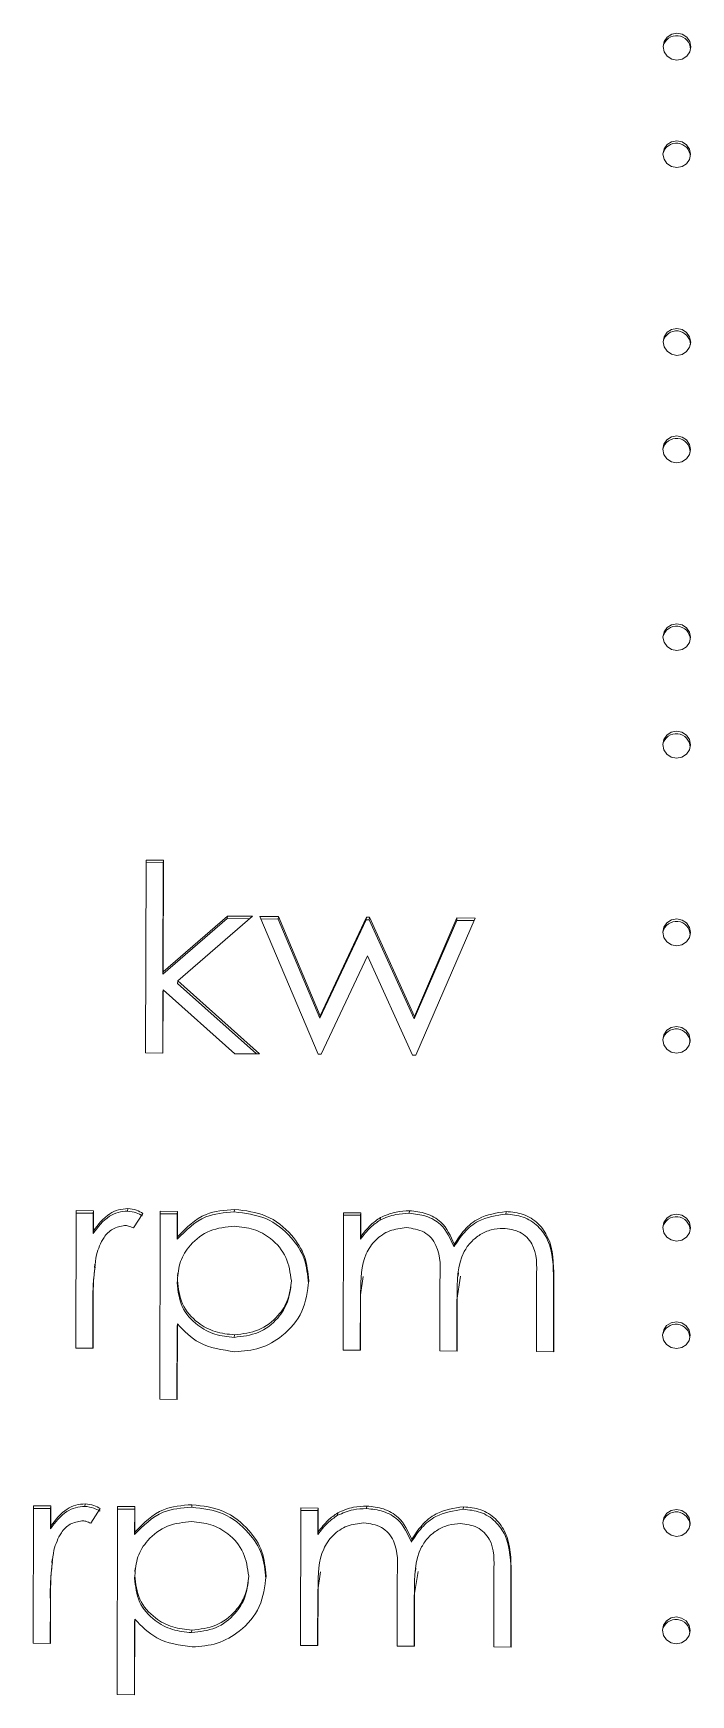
# Model space of a CAD drawing. Extents: x 766778 to 845620, y 133762 to 209800.
# Drawn here: x 788391.48 to 788403.4, y 190708.28 to 190738.37 of the extents above; entities that cross this region are included whole.
import ezdxf

# ---------------------------------------------------------------- set-up
doc = ezdxf.new("R2010")
doc.units = 0
doc.header["$MEASUREMENT"] = 0
doc.layers.get('0').update_dxf_attribs({"color": 1, "linetype": 'CONTINUOUS'})

# ---------------------------------------------------------------- blocks, each defined once
blk = doc.blocks.new('fifui')
at = {"color": 252, "linetype": 'Continuous', "lineweight": 5}
for p, q in [((405121.125, -8271.238), (405121.03, -8271.256)), ((405121.221, -8271.257), (405121.125, -8271.238)), ((405120.894, -8271.387), (405120.875, -8271.48)), ((405120.875, -8271.48), (405120.894, -8271.573)), ((405120.948, -8271.308), (405120.894, -8271.387)), ((405121.03, -8271.256), (405120.948, -8271.308)), ((405121.302, -8271.311), (405121.221, -8271.257)), ((405121.356, -8271.39), (405121.302, -8271.311)), ((405121.375, -8271.483), (405121.356, -8271.39)), ((405121.356, -8271.576), (405121.375, -8271.483)), ((405120.894, -8271.573), (405120.948, -8271.653)), ((405120.948, -8271.653), (405121.03, -8271.706)), ((405121.03, -8271.706), (405121.125, -8271.725)), ((405121.125, -8271.725), (405121.221, -8271.707)), ((405121.221, -8271.707), (405121.302, -8271.655)), ((405121.302, -8271.655), (405121.356, -8271.576)), ((405120.894, -8273.334), (405120.875, -8273.427)), ((405120.948, -8273.255), (405120.894, -8273.334)), ((405121.03, -8273.203), (405120.948, -8273.255)), ((405121.125, -8273.185), (405121.03, -8273.203)), ((405121.221, -8273.204), (405121.125, -8273.185)), ((405121.302, -8273.257), (405121.221, -8273.204)), ((405121.356, -8273.336), (405121.302, -8273.257)), ((405121.375, -8273.43), (405121.356, -8273.336)), ((405120.875, -8273.427), (405120.894, -8273.52)), ((405120.894, -8273.52), (405120.948, -8273.599)), ((405120.948, -8273.599), (405121.03, -8273.652)), ((405121.03, -8273.652), (405121.125, -8273.672)), ((405121.125, -8273.672), (405121.221, -8273.654)), ((405121.221, -8273.654), (405121.302, -8273.601)), ((405121.302, -8273.601), (405121.356, -8273.523)), ((405121.356, -8273.523), (405121.375, -8273.43)), ((405120.956, -8276.655), (405120.902, -8276.734)), ((405121.037, -8276.603), (405120.956, -8276.655)), ((405121.133, -8276.585), (405121.037, -8276.603)), ((405121.229, -8276.604), (405121.133, -8276.585)), ((405121.31, -8276.657), (405121.229, -8276.604)), ((405121.364, -8276.737), (405121.31, -8276.657)), ((405120.902, -8276.734), (405120.883, -8276.827)), ((405120.883, -8276.827), (405120.902, -8276.92)), ((405120.902, -8276.92), (405120.956, -8276.999)), ((405121.31, -8277.002), (405121.364, -8276.923)), ((405121.383, -8276.83), (405121.364, -8276.737)), ((405121.364, -8276.923), (405121.383, -8276.83)), ((405120.956, -8276.999), (405121.037, -8277.053)), ((405121.037, -8277.053), (405121.133, -8277.072)), ((405121.133, -8277.072), (405121.229, -8277.054)), ((405121.229, -8277.054), (405121.31, -8277.002)), ((405120.902, -8278.681), (405120.883, -8278.774)), ((405120.956, -8278.602), (405120.902, -8278.681)), ((405121.037, -8278.55), (405120.956, -8278.602)), ((405121.133, -8278.532), (405121.037, -8278.55)), ((405121.229, -8278.551), (405121.133, -8278.532)), ((405121.31, -8278.604), (405121.229, -8278.551)), ((405121.364, -8278.683), (405121.31, -8278.604)), ((405121.383, -8278.777), (405121.364, -8278.683)), ((405120.883, -8278.774), (405120.902, -8278.867)), ((405120.902, -8278.867), (405120.956, -8278.946)), ((405120.956, -8278.946), (405121.037, -8278.999)), ((405121.037, -8278.999), (405121.133, -8279.018)), ((405121.133, -8279.018), (405121.229, -8279.001)), ((405121.229, -8279.001), (405121.31, -8278.948)), ((405121.31, -8278.948), (405121.364, -8278.87)), ((405121.364, -8278.87), (405121.383, -8278.777)), ((405120.91, -8282.081), (405120.891, -8282.174)), ((405120.964, -8282.002), (405120.91, -8282.081)), ((405121.045, -8281.95), (405120.964, -8282.002)), ((405121.141, -8281.932), (405121.045, -8281.95)), ((405121.237, -8281.951), (405121.141, -8281.932)), ((405121.318, -8282.004), (405121.237, -8281.951)), ((405121.372, -8282.084), (405121.318, -8282.004)), ((405120.891, -8282.174), (405120.91, -8282.267)), ((405120.91, -8282.267), (405120.964, -8282.346)), ((405120.964, -8282.346), (405121.045, -8282.4)), ((405121.237, -8282.401), (405121.318, -8282.349)), ((405121.318, -8282.349), (405121.372, -8282.27)), ((405121.391, -8282.177), (405121.372, -8282.084)), ((405121.372, -8282.27), (405121.391, -8282.177)), ((405121.045, -8282.4), (405121.141, -8282.419)), ((405121.141, -8282.419), (405121.237, -8282.401)), ((405121.141, -8283.879), (405121.045, -8283.897)), ((405121.237, -8283.898), (405121.141, -8283.879)), ((405120.91, -8284.028), (405120.891, -8284.121)), ((405120.891, -8284.121), (405120.91, -8284.214)), ((405120.964, -8283.949), (405120.91, -8284.028)), ((405121.045, -8283.897), (405120.964, -8283.949)), ((405121.318, -8283.951), (405121.237, -8283.898)), ((405121.372, -8284.03), (405121.318, -8283.951)), ((405121.391, -8284.124), (405121.372, -8284.03)), ((405121.372, -8284.217), (405121.391, -8284.124)), ((405120.91, -8284.214), (405120.964, -8284.293)), ((405120.964, -8284.293), (405121.045, -8284.346)), ((405121.045, -8284.346), (405121.141, -8284.365)), ((405121.141, -8284.365), (405121.237, -8284.347)), ((405121.237, -8284.347), (405121.318, -8284.295)), ((405121.318, -8284.295), (405121.372, -8284.217)), ((405111.532, -8286.229), (405111.846, -8286.231)), ((405111.532, -8289.723), (405111.532, -8286.229)), ((405111.532, -8286.275), (405111.841, -8286.277)), ((405111.841, -8286.277), (405111.846, -8286.231)), ((405111.841, -8286.277), (405111.841, -8288.297)), ((405111.846, -8286.231), (405111.846, -8288.251)), ((405111.841, -8288.297), (405113.005, -8287.288)), ((405111.846, -8288.251), (405113.01, -8287.242)), ((405113.461, -8287.245), (405112.111, -8288.416)), ((405113.005, -8287.288), (405113.01, -8287.242)), ((405113.005, -8287.288), (405113.409, -8287.291)), ((405113.01, -8287.242), (405113.461, -8287.245)), ((405113.596, -8287.246), (405113.933, -8287.248)), ((405114.655, -8289.742), (405113.596, -8287.246)), ((405113.615, -8287.292), (405113.928, -8287.294)), ((405113.928, -8287.294), (405113.933, -8287.248)), ((405113.928, -8287.294), (405114.689, -8289.089)), ((405113.933, -8287.248), (405114.695, -8289.043)), ((405114.689, -8289.089), (405115.524, -8287.303)), ((405114.695, -8289.043), (405115.529, -8287.258)), ((405115.524, -8287.303), (405115.529, -8287.258)), ((405115.524, -8287.303), (405115.577, -8287.304)), ((405115.529, -8287.258), (405115.583, -8287.258)), ((405115.577, -8287.304), (405115.583, -8287.258)), ((405115.577, -8287.304), (405116.394, -8289.099)), ((405115.583, -8287.258), (405116.399, -8289.053)), ((405116.394, -8289.099), (405117.163, -8287.313)), ((405116.399, -8289.053), (405117.168, -8287.267)), ((405117.498, -8287.269), (405116.429, -8289.752)), ((405117.163, -8287.313), (405117.168, -8287.267)), ((405117.163, -8287.313), (405117.478, -8287.315)), ((405117.168, -8287.267), (405117.498, -8287.269)), ((405120.918, -8287.428), (405120.899, -8287.521)), ((405120.972, -8287.349), (405120.918, -8287.428)), ((405121.053, -8287.297), (405120.972, -8287.349)), ((405121.149, -8287.279), (405121.053, -8287.297)), ((405121.245, -8287.298), (405121.149, -8287.279)), ((405121.326, -8287.351), (405121.245, -8287.298)), ((405121.38, -8287.431), (405121.326, -8287.351)), ((405121.399, -8287.524), (405121.38, -8287.431)), ((405120.899, -8287.521), (405120.918, -8287.614)), ((405120.918, -8287.614), (405120.972, -8287.693)), ((405120.972, -8287.693), (405121.053, -8287.747)), ((405121.053, -8287.747), (405121.149, -8287.766)), ((405121.149, -8287.766), (405121.245, -8287.748)), ((405121.245, -8287.748), (405121.326, -8287.695)), ((405121.326, -8287.695), (405121.38, -8287.617)), ((405121.38, -8287.617), (405121.399, -8287.524)), ((405115.547, -8287.956), (405114.713, -8289.742)), ((405116.364, -8289.752), (405115.547, -8287.956)), ((405111.841, -8288.297), (405111.846, -8288.251)), ((405111.841, -8288.624), (405111.846, -8288.578)), ((405111.841, -8288.624), (405111.841, -8289.725)), ((405111.846, -8288.578), (405111.846, -8289.725)), ((405113.145, -8289.733), (405111.846, -8288.578)), ((405112.106, -8288.462), (405112.111, -8288.416)), ((405112.106, -8288.462), (405113.538, -8289.735)), ((405112.111, -8288.416), (405113.596, -8289.735)), ((405114.689, -8289.089), (405114.695, -8289.043)), ((405116.394, -8289.099), (405116.399, -8289.053)), ((405120.972, -8289.296), (405120.918, -8289.375)), ((405121.053, -8289.244), (405120.972, -8289.296)), ((405121.149, -8289.226), (405121.053, -8289.244)), ((405121.245, -8289.245), (405121.149, -8289.226)), ((405121.326, -8289.298), (405121.245, -8289.245)), ((405121.38, -8289.377), (405121.326, -8289.298)), ((405120.918, -8289.375), (405120.899, -8289.468)), ((405120.899, -8289.468), (405120.918, -8289.561)), ((405120.918, -8289.561), (405120.972, -8289.64)), ((405121.326, -8289.642), (405121.38, -8289.564)), ((405121.399, -8289.471), (405121.38, -8289.377)), ((405121.38, -8289.564), (405121.399, -8289.471)), ((405111.846, -8289.725), (405111.532, -8289.723)), ((405113.596, -8289.735), (405113.145, -8289.733)), ((405114.713, -8289.742), (405114.655, -8289.742)), ((405116.429, -8289.752), (405116.364, -8289.752)), ((405120.972, -8289.64), (405121.053, -8289.693)), ((405121.053, -8289.693), (405121.149, -8289.712)), ((405121.149, -8289.712), (405121.245, -8289.694)), ((405121.245, -8289.694), (405121.326, -8289.642)), ((405110.276, -8292.579), (405110.59, -8292.581)), ((405110.276, -8295.069), (405110.276, -8292.579)), ((405110.585, -8292.627), (405110.59, -8292.581)), ((405110.59, -8292.581), (405110.59, -8292.948)), ((405111.209, -8292.587), (405111.214, -8292.541)), ((405111.801, -8292.589), (405112.115, -8292.591)), ((405111.801, -8295.995), (405111.801, -8292.589)), ((405112.11, -8292.636), (405112.115, -8292.591)), ((405112.115, -8292.591), (405112.115, -8293.051)), ((405113.143, -8292.599), (405113.149, -8292.553)), ((405115.121, -8292.609), (405115.435, -8292.61)), ((405115.121, -8295.098), (405115.121, -8292.609)), ((405115.43, -8292.656), (405115.435, -8292.61)), ((405115.435, -8292.61), (405115.435, -8293.043)), ((405116.311, -8292.618), (405116.317, -8292.572)), ((405118.063, -8292.628), (405118.068, -8292.583)), ((405110.276, -8292.625), (405110.585, -8292.627)), ((405110.585, -8292.627), (405110.585, -8292.994)), ((405111.487, -8292.628), (405111.315, -8292.892)), ((405111.801, -8292.634), (405112.11, -8292.636)), ((405112.11, -8292.636), (405112.11, -8293.097)), ((405115.121, -8292.654), (405115.43, -8292.656)), ((405115.43, -8292.656), (405115.43, -8293.089)), ((405115.784, -8292.741), (405115.789, -8292.695)), ((405120.926, -8292.775), (405120.907, -8292.868)), ((405120.907, -8292.868), (405120.926, -8292.961)), ((405120.98, -8292.696), (405120.926, -8292.775)), ((405121.061, -8292.644), (405120.98, -8292.696)), ((405121.157, -8292.626), (405121.061, -8292.644)), ((405121.253, -8292.645), (405121.157, -8292.626)), ((405121.334, -8292.698), (405121.253, -8292.645)), ((405121.388, -8292.778), (405121.334, -8292.698)), ((405121.407, -8292.871), (405121.388, -8292.778)), ((405121.388, -8292.964), (405121.407, -8292.871)), ((405110.585, -8292.994), (405110.59, -8292.948)), ((405112.11, -8293.097), (405112.115, -8293.051)), ((405115.43, -8293.089), (405115.435, -8293.043)), ((405117.125, -8293.224), (405117.13, -8293.178)), ((405120.926, -8292.961), (405120.98, -8293.04)), ((405120.98, -8293.04), (405121.061, -8293.093)), ((405121.061, -8293.093), (405121.157, -8293.113)), ((405121.157, -8293.113), (405121.253, -8293.095)), ((405121.253, -8293.095), (405121.334, -8293.042)), ((405121.334, -8293.042), (405121.388, -8292.964)), ((405110.617, -8293.549), (405110.611, -8293.607)), ((405112.123, -8293.708), (405112.117, -8293.766)), ((405115.478, -8293.767), (405115.43, -8294.098)), ((405115.451, -8293.711), (405115.444, -8293.768)), ((405117.245, -8293.753), (405117.179, -8294.188)), ((405117.206, -8293.695), (405117.2, -8293.752)), ((405118.62, -8295.119), (405118.62, -8293.769)), ((405118.934, -8293.772), (405118.934, -8295.121)), ((405112.11, -8293.887), (405112.115, -8293.841)), ((405114.165, -8294.012), (405114.172, -8293.955)), ((405114.488, -8293.889), (405114.493, -8293.843)), ((405115.43, -8294.098), (405115.43, -8295.1)), ((405115.435, -8294.052), (405115.435, -8295.1)), ((405116.87, -8295.109), (405116.87, -8293.843)), ((405118.928, -8293.818), (405118.928, -8295.121)), ((405110.585, -8294.28), (405110.585, -8295.071)), ((405110.59, -8294.234), (405110.59, -8295.071)), ((405117.179, -8294.188), (405117.179, -8295.11)), ((405117.184, -8294.142), (405117.184, -8295.111)), ((405112.11, -8294.675), (405112.115, -8294.629)), ((405112.11, -8294.675), (405112.11, -8295.997)), ((405112.115, -8294.629), (405112.115, -8295.997)), ((405120.98, -8294.643), (405120.926, -8294.721)), ((405121.061, -8294.591), (405120.98, -8294.643)), ((405121.157, -8294.573), (405121.061, -8294.591)), ((405121.253, -8294.592), (405121.157, -8294.573)), ((405121.334, -8294.645), (405121.253, -8294.592)), ((405121.388, -8294.724), (405121.334, -8294.645)), ((405113.145, -8294.87), (405113.151, -8294.824)), ((405120.926, -8294.721), (405120.907, -8294.814)), ((405120.907, -8294.814), (405120.926, -8294.908)), ((405120.926, -8294.908), (405120.98, -8294.987)), ((405120.98, -8294.987), (405121.061, -8295.04)), ((405121.253, -8295.041), (405121.334, -8294.989)), ((405121.334, -8294.989), (405121.388, -8294.91)), ((405121.407, -8294.817), (405121.388, -8294.724)), ((405121.388, -8294.91), (405121.407, -8294.817)), ((405110.59, -8295.071), (405110.276, -8295.069)), ((405115.435, -8295.1), (405115.121, -8295.098)), ((405117.184, -8295.111), (405116.87, -8295.109)), ((405118.934, -8295.121), (405118.62, -8295.119)), ((405121.061, -8295.04), (405121.157, -8295.059)), ((405121.157, -8295.059), (405121.253, -8295.041)), ((405112.115, -8295.997), (405111.801, -8295.995)), ((405109.514, -8297.928), (405109.828, -8297.93)), ((405109.514, -8300.418), (405109.514, -8297.928)), ((405109.514, -8297.974), (405109.823, -8297.976)), ((405109.823, -8297.976), (405109.828, -8297.93)), ((405109.823, -8297.976), (405109.823, -8298.343)), ((405109.828, -8297.93), (405109.828, -8298.297)), ((405110.446, -8297.936), (405110.452, -8297.89)), ((405110.725, -8297.977), (405110.552, -8298.241)), ((405111.039, -8297.938), (405111.353, -8297.939)), ((405111.039, -8301.344), (405111.039, -8297.938)), ((405111.039, -8297.983), (405111.348, -8297.985)), ((405111.348, -8297.985), (405111.353, -8297.939)), ((405111.348, -8297.985), (405111.348, -8298.446)), ((405111.353, -8297.939), (405111.353, -8298.4)), ((405112.381, -8297.948), (405112.386, -8297.902)), ((405114.358, -8297.957), (405114.672, -8297.959)), ((405114.358, -8300.447), (405114.358, -8297.957)), ((405114.358, -8298.003), (405114.667, -8298.005)), ((405114.667, -8298.005), (405114.672, -8297.959)), ((405114.667, -8298.005), (405114.667, -8298.438)), ((405114.672, -8297.959), (405114.672, -8298.392)), ((405115.549, -8297.967), (405115.554, -8297.921)), ((405117.3, -8297.977), (405117.305, -8297.931)), ((405121.069, -8297.991), (405120.988, -8298.043)), ((405121.165, -8297.973), (405121.069, -8297.991)), ((405121.261, -8297.992), (405121.165, -8297.973)), ((405121.342, -8298.045), (405121.261, -8297.992)), ((405109.823, -8298.343), (405109.828, -8298.297)), ((405115.022, -8298.09), (405115.027, -8298.044)), ((405120.934, -8298.122), (405120.915, -8298.215)), ((405120.915, -8298.215), (405120.934, -8298.308)), ((405120.988, -8298.043), (405120.934, -8298.122)), ((405120.934, -8298.308), (405120.988, -8298.387)), ((405121.396, -8298.124), (405121.342, -8298.045)), ((405121.342, -8298.389), (405121.396, -8298.311)), ((405121.415, -8298.218), (405121.396, -8298.124)), ((405121.396, -8298.311), (405121.415, -8298.218)), ((405111.348, -8298.446), (405111.353, -8298.4)), ((405114.667, -8298.438), (405114.672, -8298.392)), ((405116.362, -8298.573), (405116.368, -8298.527)), ((405120.988, -8298.387), (405121.069, -8298.44)), ((405121.069, -8298.44), (405121.165, -8298.46)), ((405121.165, -8298.46), (405121.261, -8298.442)), ((405121.261, -8298.442), (405121.342, -8298.389)), ((405109.855, -8298.898), (405109.848, -8298.956)), ((405111.348, -8299.236), (405111.353, -8299.19)), ((405111.361, -8299.057), (405111.354, -8299.115)), ((405113.725, -8299.237), (405113.73, -8299.192)), ((405114.715, -8299.116), (405114.667, -8299.447)), ((405114.688, -8299.06), (405114.682, -8299.117)), ((405116.108, -8300.458), (405116.108, -8299.192)), ((405116.483, -8299.102), (405116.416, -8299.537)), ((405116.444, -8299.043), (405116.437, -8299.101)), ((405117.857, -8300.468), (405117.857, -8299.118)), ((405118.166, -8299.167), (405118.166, -8300.47)), ((405118.171, -8299.121), (405118.171, -8300.47)), ((405113.402, -8299.361), (405113.409, -8299.304)), ((405114.667, -8299.447), (405114.667, -8300.449)), ((405114.672, -8299.401), (405114.672, -8300.449)), ((405116.422, -8299.491), (405116.422, -8300.459)), ((405109.823, -8299.629), (405109.823, -8300.42)), ((405109.828, -8299.583), (405109.828, -8300.42)), ((405116.416, -8299.537), (405116.416, -8300.459)), ((405111.348, -8300.024), (405111.353, -8299.978)), ((405111.348, -8300.024), (405111.348, -8301.346)), ((405111.353, -8299.978), (405111.353, -8301.346)), ((405120.934, -8300.068), (405120.915, -8300.161)), ((405120.988, -8299.99), (405120.934, -8300.068)), ((405121.069, -8299.938), (405120.988, -8299.99)), ((405121.165, -8299.92), (405121.069, -8299.938)), ((405121.261, -8299.939), (405121.165, -8299.92)), ((405121.342, -8299.992), (405121.261, -8299.939)), ((405121.396, -8300.071), (405121.342, -8299.992)), ((405121.415, -8300.164), (405121.396, -8300.071)), ((405109.828, -8300.42), (405109.514, -8300.418)), ((405112.383, -8300.219), (405112.388, -8300.173)), ((405120.915, -8300.161), (405120.934, -8300.255)), ((405120.934, -8300.255), (405120.988, -8300.334)), ((405120.988, -8300.334), (405121.069, -8300.387)), ((405121.069, -8300.387), (405121.165, -8300.406)), ((405121.165, -8300.406), (405121.261, -8300.388)), ((405121.261, -8300.388), (405121.342, -8300.336)), ((405121.342, -8300.336), (405121.396, -8300.257)), ((405121.396, -8300.257), (405121.415, -8300.164)), ((405114.672, -8300.449), (405114.358, -8300.447)), ((405116.422, -8300.459), (405116.108, -8300.458)), ((405118.171, -8300.47), (405117.857, -8300.468)), ((405111.353, -8301.346), (405111.039, -8301.344))]:
    blk.add_line(p, q, dxfattribs=at)
for centre, start, end in [((405121.119, -8271.533), 1.0586, 166.7857), ((405121.119, -8273.48), 1.0598, 166.7845), ((405121.127, -8276.88), 1.0586, 166.7857), ((405121.127, -8278.827), 1.0586, 166.7857), ((405121.135, -8282.227), 1.057, 166.7873), ((405121.135, -8284.174), 1.0586, 166.7857), ((405121.143, -8287.574), 1.0598, 166.7845), ((405121.143, -8289.521), 1.057, 166.7873), ((405121.151, -8292.921), 1.0586, 166.7857), ((405121.151, -8294.868), 1.0586, 166.7857), ((405121.159, -8298.268), 1.0586, 166.7857), ((405121.159, -8300.215), 1.0586, 166.7857)]:
    blk.add_arc(centre, 0.251, start, end, dxfattribs=at)
for points, knots in [([(405110.585, -8292.994), (405110.673, -8292.877), (405110.795, -8292.715), (405111.036, -8292.601), (405111.151, -8292.592), (405111.209, -8292.587)], [0, 0, 0, 0, 0.558787, 0.779487, 1, 1, 1, 1]), ([(405110.59, -8292.948), (405110.678, -8292.831), (405110.801, -8292.669), (405111.041, -8292.556), (405111.156, -8292.546), (405111.214, -8292.541)], [0, 0, 0, 0, 0.558795, 0.779481, 1, 1, 1, 1]), ([(405111.209, -8292.587), (405111.263, -8292.594), (405111.36, -8292.606), (405111.445, -8292.653), (405111.482, -8292.674)], [0, 0, 0, 0, 0.559213, 1, 1, 1, 1]), ([(405111.214, -8292.541), (405111.268, -8292.548), (405111.365, -8292.56), (405111.45, -8292.607), (405111.487, -8292.628)], [0, 0, 0, 0, 0.5592805, 1, 1, 1, 1]), ([(405112.11, -8293.097), (405112.269, -8292.935), (405112.554, -8292.644), (405112.963, -8292.613), (405113.143, -8292.599)], [0, 0, 0, 0, 0.558421, 1, 1, 1, 1]), ([(405112.115, -8293.051), (405112.275, -8292.889), (405112.56, -8292.598), (405112.968, -8292.567), (405113.149, -8292.553)], [0, 0, 0, 0, 0.558414, 1, 1, 1, 1]), ([(405113.143, -8292.599), (405113.339, -8292.622), (405113.732, -8292.668), (405114.169, -8293.017), (405114.445, -8293.438), (405114.473, -8293.738), (405114.488, -8293.889)], [0, 0, 0, 0, 0.279625, 0.559433, 0.779705, 1, 1, 1, 1]), ([(405113.149, -8292.553), (405113.345, -8292.576), (405113.737, -8292.622), (405114.174, -8292.971), (405114.45, -8293.392), (405114.479, -8293.693), (405114.493, -8293.843)], [0, 0, 0, 0, 0.279624, 0.559431, 0.779704, 1, 1, 1, 1]), ([(405115.789, -8292.695), (405115.884, -8292.655), (405116.052, -8292.584), (405116.236, -8292.576), (405116.317, -8292.572)], [0, 0, 0, 0, 0.559743, 1, 1, 1, 1]), ([(405116.317, -8292.572), (405116.419, -8292.583), (405116.623, -8292.605), (405116.957, -8292.789), (405117.065, -8293.031), (405117.13, -8293.178)], [0, 0, 0, 0, 0.280812, 0.561506, 1, 1, 1, 1]), ([(405117.13, -8293.178), (405117.188, -8293.087), (405117.304, -8292.906), (405117.612, -8292.652), (405117.895, -8292.609), (405118.068, -8292.583)], [0, 0, 0, 0, 0.281261, 0.562093, 1, 1, 1, 1]), ([(405118.068, -8292.583), (405118.174, -8292.593), (405118.386, -8292.613), (405118.662, -8292.787), (405118.925, -8293.169), (405118.93, -8293.524), (405118.934, -8293.772)], [0, 0, 0, 0, 0.186889, 0.373579, 0.560271, 1, 1, 1, 1]), ([(405111.155, -8292.847), (405111.081, -8292.862), (405110.932, -8292.893), (405110.742, -8293.092), (405110.683, -8293.271), (405110.646, -8293.38)], [0, 0, 0, 0, 0.278331, 0.558763, 1, 1, 1, 1]), ([(405111.315, -8292.892), (405111.286, -8292.879), (405111.235, -8292.856), (405111.179, -8292.849), (405111.155, -8292.847)], [0, 0, 0, 0, 0.560397, 1, 1, 1, 1]), ([(405113.146, -8292.859), (405112.994, -8292.874), (405112.691, -8292.903), (405112.35, -8293.166), (405112.145, -8293.493), (405112.125, -8293.725), (405112.115, -8293.841)], [0, 0, 0, 0, 0.279742, 0.559312, 0.77951, 1, 1, 1, 1]), ([(405114.179, -8293.844), (405114.158, -8293.699), (405114.116, -8293.408), (405113.84, -8293.081), (405113.499, -8292.892), (405113.263, -8292.87), (405113.146, -8292.859)], [0, 0, 0, 0, 0.279389, 0.559096, 0.779513, 1, 1, 1, 1]), ([(405115.43, -8293.089), (405115.486, -8293.015), (405115.587, -8292.882), (405115.724, -8292.784), (405115.784, -8292.741)], [0, 0, 0, 0, 0.560137, 1, 1, 1, 1]), ([(405115.435, -8293.043), (405115.491, -8292.969), (405115.593, -8292.836), (405115.729, -8292.738), (405115.789, -8292.695)], [0, 0, 0, 0, 0.560147, 1, 1, 1, 1]), ([(405116.262, -8292.877), (405116.159, -8292.89), (405115.953, -8292.914), (405115.693, -8293.093), (405115.44, -8293.464), (405115.437, -8293.81), (405115.435, -8294.052)], [0, 0, 0, 0, 0.18654, 0.373354, 0.560129, 1, 1, 1, 1]), ([(405115.784, -8292.741), (405115.879, -8292.701), (405116.047, -8292.63), (405116.231, -8292.622), (405116.311, -8292.618)], [0, 0, 0, 0, 0.559757, 1, 1, 1, 1]), ([(405116.87, -8293.843), (405116.88, -8293.619), (405116.892, -8293.339), (405116.717, -8293.057), (405116.542, -8292.915), (405116.374, -8292.893), (405116.262, -8292.877)], [0, 0, 0, 0, 0.500532, 0.6259, 0.751364, 1, 1, 1, 1]), ([(405116.311, -8292.618), (405116.413, -8292.629), (405116.618, -8292.65), (405116.952, -8292.835), (405117.059, -8293.077), (405117.125, -8293.224)], [0, 0, 0, 0, 0.280814, 0.561513, 1, 1, 1, 1]), ([(405117.125, -8293.224), (405117.183, -8293.133), (405117.299, -8292.952), (405117.606, -8292.698), (405117.89, -8292.655), (405118.063, -8292.628)], [0, 0, 0, 0, 0.281259, 0.562096, 1, 1, 1, 1]), ([(405118.013, -8292.888), (405117.941, -8292.893), (405117.795, -8292.903), (405117.595, -8292.995), (405117.426, -8293.13), (405117.179, -8293.485), (405117.182, -8293.85), (405117.184, -8294.142)], [0, 0, 0, 0, 0.125314, 0.250661, 0.376083, 0.501514, 1, 1, 1, 1]), ([(405118.62, -8293.769), (405118.627, -8293.557), (405118.636, -8293.292), (405118.448, -8293.042), (405118.277, -8292.918), (405118.119, -8292.9), (405118.013, -8292.888)], [0, 0, 0, 0, 0.499443, 0.624934, 0.750561, 1, 1, 1, 1]), ([(405118.063, -8292.628), (405118.169, -8292.638), (405118.381, -8292.659), (405118.657, -8292.833), (405118.92, -8293.215), (405118.925, -8293.57), (405118.928, -8293.818)], [0, 0, 0, 0, 0.186883, 0.373582, 0.560267, 1, 1, 1, 1]), ([(405110.646, -8293.38), (405110.626, -8293.539), (405110.589, -8293.822), (405110.59, -8294.108), (405110.59, -8294.234)], [0, 0, 0, 0, 0.5596319, 1, 1, 1, 1]), ([(405110.623, -8293.602), (405110.61, -8293.702), (405110.582, -8293.927), (405110.584, -8294.154), (405110.585, -8294.28)], [0, 0, 0, 0, 0.444791, 1, 1, 1, 1]), ([(405112.11, -8293.887), (405112.127, -8294.034), (405112.16, -8294.328), (405112.446, -8294.652), (405112.791, -8294.835), (405113.027, -8294.858), (405113.145, -8294.87)], [0, 0, 0, 0, 0.279654, 0.558873, 0.779453, 1, 1, 1, 1]), ([(405112.115, -8293.841), (405112.132, -8293.988), (405112.165, -8294.282), (405112.452, -8294.606), (405112.796, -8294.789), (405113.033, -8294.813), (405113.151, -8294.824)], [0, 0, 0, 0, 0.279646, 0.558869, 0.779451, 1, 1, 1, 1]), ([(405113.145, -8294.87), (405113.295, -8294.853), (405113.594, -8294.818), (405113.93, -8294.556), (405114.134, -8294.233), (405114.16, -8294.004), (405114.174, -8293.89)], [0, 0, 0, 0, 0.279625, 0.55925, 0.77977, 1, 1, 1, 1]), ([(405113.151, -8294.824), (405113.3, -8294.807), (405113.599, -8294.772), (405113.936, -8294.51), (405114.139, -8294.187), (405114.166, -8293.958), (405114.179, -8293.844)], [0, 0, 0, 0, 0.2796235, 0.5592482, 0.7797829, 1, 1, 1, 1]), ([(405114.493, -8293.843), (405114.47, -8294.034), (405114.424, -8294.417), (405114.059, -8294.836), (405113.622, -8295.094), (405113.313, -8295.118), (405113.158, -8295.13)], [0, 0, 0, 0, 0.279538, 0.559272, 0.779555, 1, 1, 1, 1]), ([(405113.158, -8295.13), (405112.931, -8295.099), (405112.523, -8295.044), (405112.24, -8294.756), (405112.115, -8294.629)], [0, 0, 0, 0, 0.558461, 1, 1, 1, 1]), ([(405109.823, -8298.343), (405109.91, -8298.226), (405110.033, -8298.064), (405110.273, -8297.95), (405110.389, -8297.941), (405110.446, -8297.936)], [0, 0, 0, 0, 0.558795, 0.779481, 1, 1, 1, 1]), ([(405109.828, -8298.297), (405109.916, -8298.18), (405110.038, -8298.018), (405110.278, -8297.904), (405110.394, -8297.895), (405110.452, -8297.89)], [0, 0, 0, 0, 0.558779, 0.779482, 1, 1, 1, 1]), ([(405110.446, -8297.936), (405110.501, -8297.943), (405110.598, -8297.955), (405110.682, -8298.002), (405110.72, -8298.023)], [0, 0, 0, 0, 0.5592805, 1, 1, 1, 1]), ([(405110.452, -8297.89), (405110.506, -8297.897), (405110.603, -8297.909), (405110.688, -8297.956), (405110.725, -8297.977)], [0, 0, 0, 0, 0.559232, 1, 1, 1, 1]), ([(405111.348, -8298.446), (405111.507, -8298.284), (405111.792, -8297.993), (405112.2, -8297.962), (405112.381, -8297.948)], [0, 0, 0, 0, 0.558414, 1, 1, 1, 1]), ([(405111.353, -8298.4), (405111.512, -8298.238), (405111.797, -8297.947), (405112.206, -8297.916), (405112.386, -8297.902)], [0, 0, 0, 0, 0.55843, 1, 1, 1, 1]), ([(405112.381, -8297.948), (405112.577, -8297.971), (405112.969, -8298.017), (405113.406, -8298.366), (405113.683, -8298.787), (405113.711, -8299.087), (405113.725, -8299.237)], [0, 0, 0, 0, 0.279631, 0.559432, 0.779704, 1, 1, 1, 1]), ([(405112.386, -8297.902), (405112.582, -8297.925), (405112.974, -8297.971), (405113.412, -8298.32), (405113.688, -8298.741), (405113.716, -8299.041), (405113.73, -8299.192)], [0, 0, 0, 0, 0.279631, 0.559432, 0.779705, 1, 1, 1, 1]), ([(405115.022, -8298.09), (405115.116, -8298.05), (405115.285, -8297.979), (405115.468, -8297.97), (405115.549, -8297.967)], [0, 0, 0, 0, 0.559742, 1, 1, 1, 1]), ([(405115.027, -8298.044), (405115.121, -8298.004), (405115.29, -8297.933), (405115.473, -8297.925), (405115.554, -8297.921)], [0, 0, 0, 0, 0.559731, 1, 1, 1, 1]), ([(405115.549, -8297.967), (405115.651, -8297.978), (405115.855, -8297.999), (405116.189, -8298.184), (405116.297, -8298.425), (405116.362, -8298.573)], [0, 0, 0, 0, 0.280812, 0.561506, 1, 1, 1, 1]), ([(405115.554, -8297.921), (405115.656, -8297.932), (405115.86, -8297.953), (405116.194, -8298.138), (405116.302, -8298.38), (405116.368, -8298.527)], [0, 0, 0, 0, 0.28081, 0.561513, 1, 1, 1, 1]), ([(405116.362, -8298.573), (405116.42, -8298.482), (405116.537, -8298.301), (405116.844, -8298.047), (405117.127, -8298.004), (405117.3, -8297.977)], [0, 0, 0, 0, 0.281264, 0.562093, 1, 1, 1, 1]), ([(405116.368, -8298.527), (405116.426, -8298.436), (405116.542, -8298.255), (405116.849, -8298.001), (405117.133, -8297.958), (405117.305, -8297.931)], [0, 0, 0, 0, 0.281259, 0.562091, 1, 1, 1, 1]), ([(405117.3, -8297.977), (405117.406, -8297.987), (405117.618, -8298.007), (405117.894, -8298.182), (405118.158, -8298.564), (405118.162, -8298.918), (405118.166, -8299.167)], [0, 0, 0, 0, 0.186888, 0.373578, 0.560273, 1, 1, 1, 1]), ([(405117.305, -8297.931), (405117.412, -8297.942), (405117.624, -8297.962), (405117.9, -8298.136), (405118.163, -8298.518), (405118.168, -8298.873), (405118.171, -8299.121)], [0, 0, 0, 0, 0.1868801, 0.3735775, 0.5602635, 1, 1, 1, 1]), ([(405110.392, -8298.196), (405110.318, -8298.211), (405110.17, -8298.241), (405109.979, -8298.441), (405109.92, -8298.62), (405109.884, -8298.729)], [0, 0, 0, 0, 0.278344, 0.558771, 1, 1, 1, 1]), ([(405110.552, -8298.241), (405110.524, -8298.228), (405110.473, -8298.204), (405110.417, -8298.198), (405110.392, -8298.196)], [0, 0, 0, 0, 0.560397, 1, 1, 1, 1]), ([(405112.383, -8298.208), (405112.232, -8298.222), (405111.929, -8298.252), (405111.588, -8298.515), (405111.382, -8298.842), (405111.363, -8299.074), (405111.353, -8299.19)], [0, 0, 0, 0, 0.279747, 0.559314, 0.779514, 1, 1, 1, 1]), ([(405113.416, -8299.193), (405113.395, -8299.048), (405113.354, -8298.757), (405113.077, -8298.43), (405112.736, -8298.241), (405112.501, -8298.219), (405112.383, -8298.208)], [0, 0, 0, 0, 0.279381, 0.559093, 0.779503, 1, 1, 1, 1]), ([(405114.667, -8298.438), (405114.724, -8298.363), (405114.825, -8298.231), (405114.962, -8298.133), (405115.022, -8298.09)], [0, 0, 0, 0, 0.560157, 1, 1, 1, 1]), ([(405114.672, -8298.392), (405114.729, -8298.318), (405114.83, -8298.185), (405114.967, -8298.087), (405115.027, -8298.044)], [0, 0, 0, 0, 0.560147, 1, 1, 1, 1]), ([(405115.499, -8298.226), (405115.396, -8298.238), (405115.19, -8298.263), (405114.93, -8298.442), (405114.678, -8298.813), (405114.675, -8299.159), (405114.672, -8299.401)], [0, 0, 0, 0, 0.186549, 0.37335, 0.56013, 1, 1, 1, 1]), ([(405116.108, -8299.192), (405116.117, -8298.968), (405116.129, -8298.688), (405115.954, -8298.406), (405115.779, -8298.264), (405115.611, -8298.241), (405115.499, -8298.226)], [0, 0, 0, 0, 0.500537, 0.625898, 0.751371, 1, 1, 1, 1]), ([(405117.251, -8298.237), (405117.178, -8298.242), (405117.033, -8298.252), (405116.833, -8298.344), (405116.664, -8298.479), (405116.417, -8298.834), (405116.42, -8299.199), (405116.422, -8299.491)], [0, 0, 0, 0, 0.125314, 0.2506617, 0.3760822, 0.5015149, 1, 1, 1, 1]), ([(405117.857, -8299.118), (405117.864, -8298.906), (405117.873, -8298.641), (405117.685, -8298.391), (405117.514, -8298.267), (405117.356, -8298.249), (405117.251, -8298.237)], [0, 0, 0, 0, 0.499445, 0.62493, 0.750558, 1, 1, 1, 1]), ([(405109.884, -8298.729), (405109.863, -8298.888), (405109.826, -8299.171), (405109.827, -8299.457), (405109.828, -8299.583)], [0, 0, 0, 0, 0.559631, 1, 1, 1, 1]), ([(405109.86, -8298.951), (405109.848, -8299.051), (405109.819, -8299.276), (405109.821, -8299.503), (405109.823, -8299.629)], [0, 0, 0, 0, 0.44477, 1, 1, 1, 1]), ([(405111.353, -8299.19), (405111.37, -8299.337), (405111.403, -8299.631), (405111.689, -8299.955), (405112.034, -8300.138), (405112.27, -8300.161), (405112.388, -8300.173)], [0, 0, 0, 0, 0.279656, 0.558875, 0.779453, 1, 1, 1, 1]), ([(405112.388, -8300.173), (405112.538, -8300.156), (405112.837, -8300.121), (405113.173, -8299.859), (405113.377, -8299.536), (405113.403, -8299.307), (405113.416, -8299.193)], [0, 0, 0, 0, 0.279623, 0.559247, 0.779774, 1, 1, 1, 1]), ([(405113.73, -8299.192), (405113.707, -8299.383), (405113.662, -8299.766), (405113.296, -8300.185), (405112.859, -8300.443), (405112.55, -8300.467), (405112.396, -8300.479)], [0, 0, 0, 0, 0.27954, 0.55927, 0.77956, 1, 1, 1, 1]), ([(405111.348, -8299.236), (405111.364, -8299.383), (405111.398, -8299.677), (405111.684, -8300.001), (405112.029, -8300.184), (405112.265, -8300.207), (405112.383, -8300.219)], [0, 0, 0, 0, 0.279655, 0.558876, 0.779458, 1, 1, 1, 1]), ([(405112.383, -8300.219), (405112.532, -8300.202), (405112.832, -8300.167), (405113.168, -8299.905), (405113.371, -8299.582), (405113.398, -8299.353), (405113.411, -8299.239)], [0, 0, 0, 0, 0.279633, 0.559249, 0.779775, 1, 1, 1, 1]), ([(405112.396, -8300.479), (405112.168, -8300.448), (405111.761, -8300.392), (405111.478, -8300.105), (405111.353, -8299.978)], [0, 0, 0, 0, 0.558468, 1, 1, 1, 1])]:
    blk.add_open_spline(points, degree=3, knots=knots, dxfattribs=at)
blk = doc.blocks.new('A$C7EB86452')
at = {"rotation": 352.0000000000881}
blk.add_blockref('fifui', (-398601.243, 63941.463), dxfattribs=at)
blk = doc.blocks.new('ENGINE')
at = {"color": 4, "linetype": 'Continuous', "ltscale": 12, "rotation": 7.698618751251217}
blk.add_blockref('A$C7EB86452', (945855.316, 205857.513), dxfattribs=at)

msp = doc.modelspace()

# ---------------------------------------------------------------- block references
at = {"color": 7, "linetype": 'Continuous', "rotation": 0.1984573570547499}
msp.add_blockref('ENGINE', (-158232.80366, -17964.77499), dxfattribs=at)

doc.saveas('drawing.dxf')
